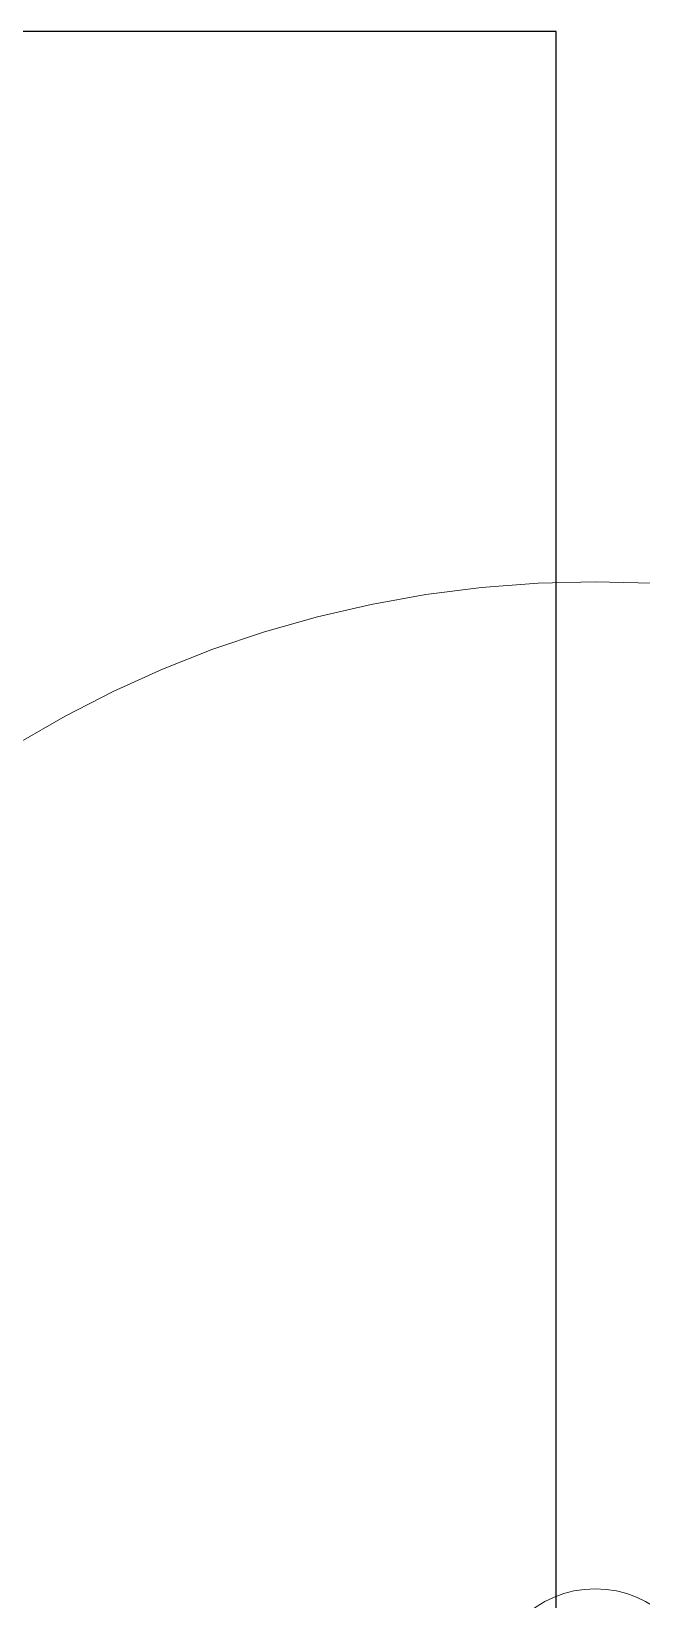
# Model space of a CAD drawing. Header units: millimetres. Extents: x 233224 to 234067, y -13631 to -11613.
# Drawn here: x 233557.95 to 233569.52, y -13182.63 to -13152.92 of the extents above; entities that cross this region are included whole.
import ezdxf

# ---------------------------------------------------------------- set-up
doc = ezdxf.new("R2010")
doc.units = ezdxf.units.MM
doc.header["$MEASUREMENT"] = 0
doc.linetypes.add('Hidden Line', pattern=[195.611112, 141.111112, -54.5])
doc.layers.add('Doseme - BA', color=7, linetype='Continuous')
doc.layers.add('Structural - Bearing', color=7, linetype='Continuous')
doc.layers.add('Doseme - BA_Pen_No__41', color=7, linetype='Continuous', lineweight=25)
doc.layers.add('Structural - Bearing_Pen_No__87', color=7, linetype='Continuous', lineweight=20, true_color=0x6a6a6a)

# ---------------------------------------------------------------- blocks, each defined once
blk = doc.blocks.new('Wall_49', base_point=(229138.11, -9351.81))
at = {"layer": 'Structural - Bearing_Pen_No__87', "linetype": 'Hidden Line'}
for radius in [210.76, 20.03]:
    blk.add_arc((229138.11, -9341.81), radius, 270, 90, dxfattribs=at)
blk = doc.blocks.new('Wall_50', base_point=(229138.11, -9331.81))
at = {"layer": 'Structural - Bearing_Pen_No__87', "linetype": 'Hidden Line'}
for radius in [210.76, 20.03]:
    blk.add_arc((229138.11, -9341.81), radius, 90, 270, dxfattribs=at)
blk = doc.blocks.new('Slab_126', base_point=(229130.69, -9676.81))
at = {"layer": 'Doseme - BA_Pen_No__41', "linetype": 'Continuous', "flags": 128}
blk.add_lwpolyline([(229130.69, -9676.81), (229130.69, -9026.81), (228480.69, -9026.81), (228480.69, -9676.81)], close=True, dxfattribs=at)

msp = doc.modelspace()

# ---------------------------------------------------------------- block references
at = {"layer": 'Doseme - BA', "linetype": 'Continuous', "xscale": 0.1, "yscale": 0.1, "zscale": 0.1}
msp.add_blockref('Slab_126', (233567.898, -13217.925), dxfattribs=at)
at = {"layer": 'Structural - Bearing', "xscale": 0.1, "yscale": 0.1, "zscale": 0.1}
for name, p in [('Wall_50', (233568.64, -13183.425)), ('Wall_49', (233568.64, -13185.425))]:
    msp.add_blockref(name, p, dxfattribs=at)

doc.saveas('drawing.dxf')
